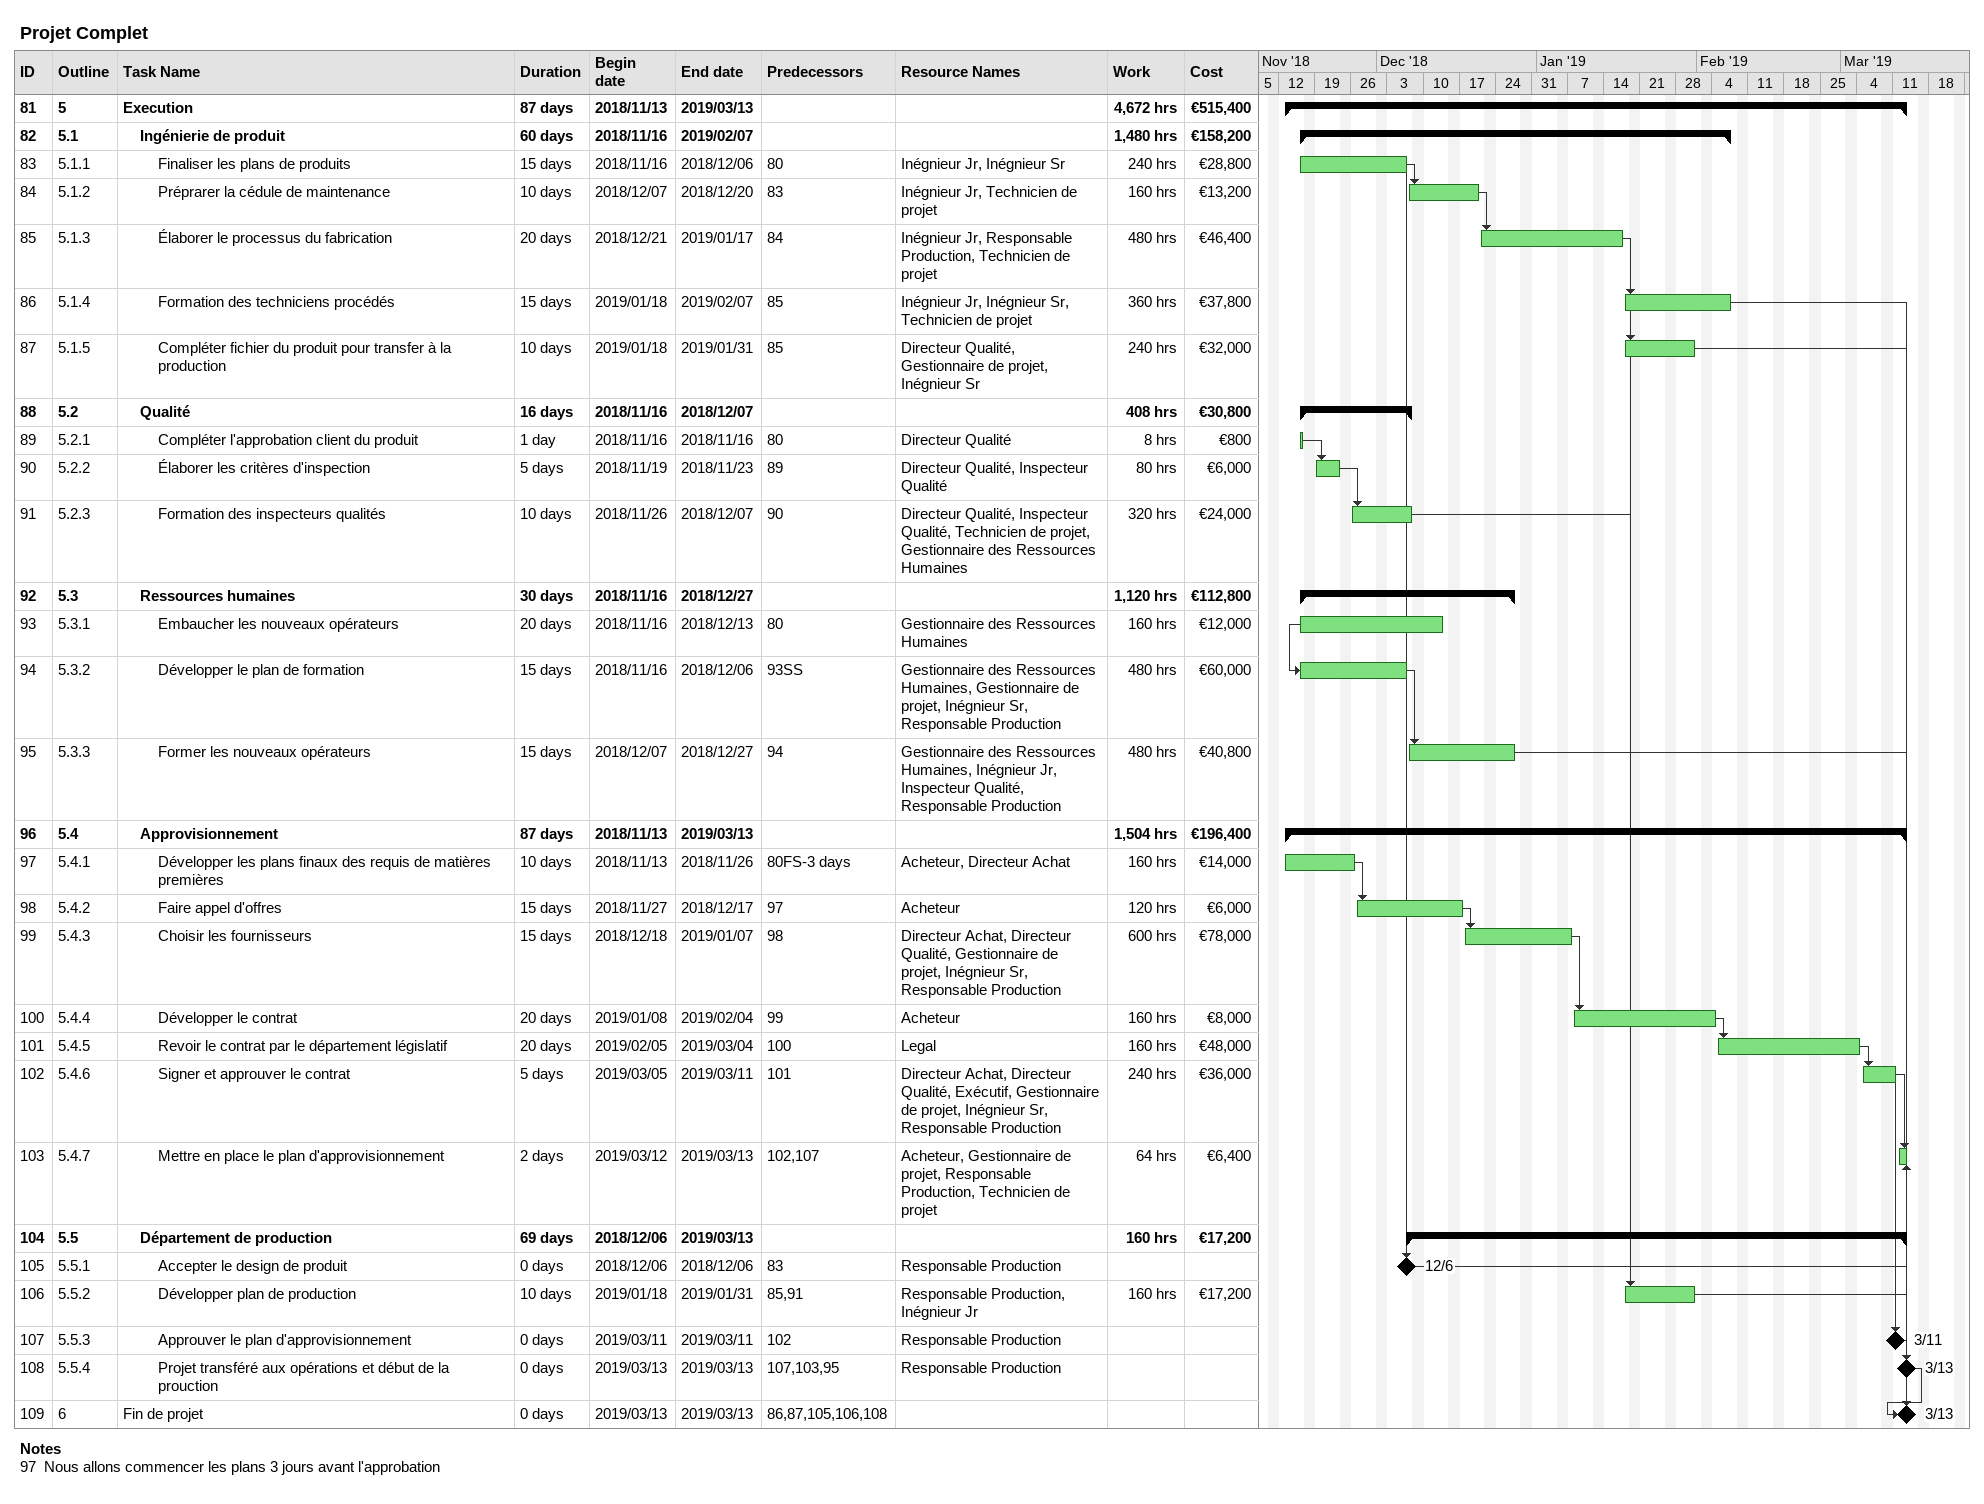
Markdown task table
Projet Complet

| ID | WBS | Task | Duration | Start | Finish | Predecessors | Resources | Work (h) | Cost (€) |
|---|---|---|---|---|---|---|---|---|---|
| 81 | 5 | **Execution** | 87d | 2018-11-13 | 2019-03-13 |  |  | 4672 | 515400 |
| 82 | 5.1 | **Ingénierie de produit** | 60d | 2018-11-16 | 2019-02-07 |  |  | 1480 | 158200 |
| 83 | 5.1.1 | Finaliser les plans de produits | 15d | 2018-11-16 | 2018-12-06 | 80 | Inégnieur Jr, Inégnieur Sr | 240 | 28800 |
| 84 | 5.1.2 | Préprarer la cédule de maintenance | 10d | 2018-12-07 | 2018-12-20 | 83 | Inégnieur Jr, Technicien de projet | 160 | 13200 |
| 85 | 5.1.3 | Élaborer le processus du fabrication | 20d | 2018-12-21 | 2019-01-17 | 84 | Inégnieur Jr, Responsable Production, Technicien de projet | 480 | 46400 |
| 86 | 5.1.4 | Formation des techniciens procédés | 15d | 2019-01-18 | 2019-02-07 | 85 | Inégnieur Jr, Inégnieur Sr, Technicien de projet | 360 | 37800 |
| 87 | 5.1.5 | Compléter fichier du produit pour transfer à la production | 10d | 2019-01-18 | 2019-01-31 | 85 | Directeur Qualité, Gestionnaire de projet, Inégnieur Sr | 240 | 32000 |
| 88 | 5.2 | **Qualité** | 16d | 2018-11-16 | 2018-12-07 |  |  | 408 | 30800 |
| 89 | 5.2.1 | Compléter l'approbation client du produit | 1d | 2018-11-16 | 2018-11-16 | 80 | Directeur Qualité | 8 | 800 |
| 90 | 5.2.2 | Élaborer les critères d'inspection | 5d | 2018-11-19 | 2018-11-23 | 89 | Directeur Qualité, Inspecteur Qualité | 80 | 6000 |
| 91 | 5.2.3 | Formation des inspecteurs qualités | 10d | 2018-11-26 | 2018-12-07 | 90 | Directeur Qualité, Inspecteur Qualité, Technicien de projet, Gestionnaire des Ressources Humaines | 320 | 24000 |
| 92 | 5.3 | **Ressources humaines** | 30d | 2018-11-16 | 2018-12-27 |  |  | 1120 | 112800 |
| 93 | 5.3.1 | Embaucher les nouveaux opérateurs | 20d | 2018-11-16 | 2018-12-13 | 80 | Gestionnaire des Ressources Humaines | 160 | 12000 |
| 94 | 5.3.2 | Développer le plan de formation | 15d | 2018-11-16 | 2018-12-06 | 93SS | Gestionnaire des Ressources Humaines, Gestionnaire de projet, Inégnieur Sr, Responsable Production | 480 | 60000 |
| 95 | 5.3.3 | Former les nouveaux opérateurs | 15d | 2018-12-07 | 2018-12-27 | 94 | Gestionnaire des Ressources Humaines, Inégnieur Jr, Inspecteur Qualité, Responsable Production | 480 | 40800 |
| 96 | 5.4 | **Approvisionnement** | 87d | 2018-11-13 | 2019-03-13 |  |  | 1504 | 196400 |
| 97 | 5.4.1 | Développer les plans finaux des requis de matières premières | 10d | 2018-11-13 | 2018-11-26 | 80FS-3d | Acheteur, Directeur Achat | 160 | 14000 |
| 98 | 5.4.2 | Faire appel d'offres | 15d | 2018-11-27 | 2018-12-17 | 97 | Acheteur | 120 | 6000 |
| 99 | 5.4.3 | Choisir les fournisseurs | 15d | 2018-12-18 | 2019-01-07 | 98 | Directeur Achat, Directeur Qualité, Gestionnaire de projet, Inégnieur Sr, Responsable Production | 600 | 78000 |
| 100 | 5.4.4 | Développer le contrat | 20d | 2019-01-08 | 2019-02-04 | 99 | Acheteur | 160 | 8000 |
| 101 | 5.4.5 | Revoir le contrat par le département législatif | 20d | 2019-02-05 | 2019-03-04 | 100 | Legal | 160 | 48000 |
| 102 | 5.4.6 | Signer et approuver le contrat | 5d | 2019-03-05 | 2019-03-11 | 101 | Directeur Achat, Directeur Qualité, Exécutif, Gestionnaire de projet, Inégnieur Sr, Responsable Production | 240 | 36000 |
| 103 | 5.4.7 | Mettre en place le plan d'approvisionnement | 2d | 2019-03-12 | 2019-03-13 | 102, 107 | Acheteur, Gestionnaire de projet, Responsable Production, Technicien de projet | 64 | 6400 |
| 104 | 5.5 | **Département de production** | 69d | 2018-12-06 | 2019-03-13 |  |  | 160 | 17200 |
| 105 | 5.5.1 | Accepter le design de produit | 0d | 2018-12-06 | 2018-12-06 | 83 | Responsable Production |  |  |
| 106 | 5.5.2 | Développer plan de production | 10d | 2019-01-18 | 2019-01-31 | 85, 91 | Responsable Production, Inégnieur Jr | 160 | 17200 |
| 107 | 5.5.3 | Approuver le plan d'approvisionnement | 0d | 2019-03-11 | 2019-03-11 | 102 | Responsable Production |  |  |
| 108 | 5.5.4 | Projet transféré aux opérations et début de la prouction | 0d | 2019-03-13 | 2019-03-13 | 107, 103, 95 | Responsable Production |  |  |
| 109 | 6 | Fin de projet | 0d | 2019-03-13 | 2019-03-13 | 86, 87, 105, 106, 108 |  |  |  |

Notes
- 97: Nous allons commencer les plans 3 jours avant l'approbation
